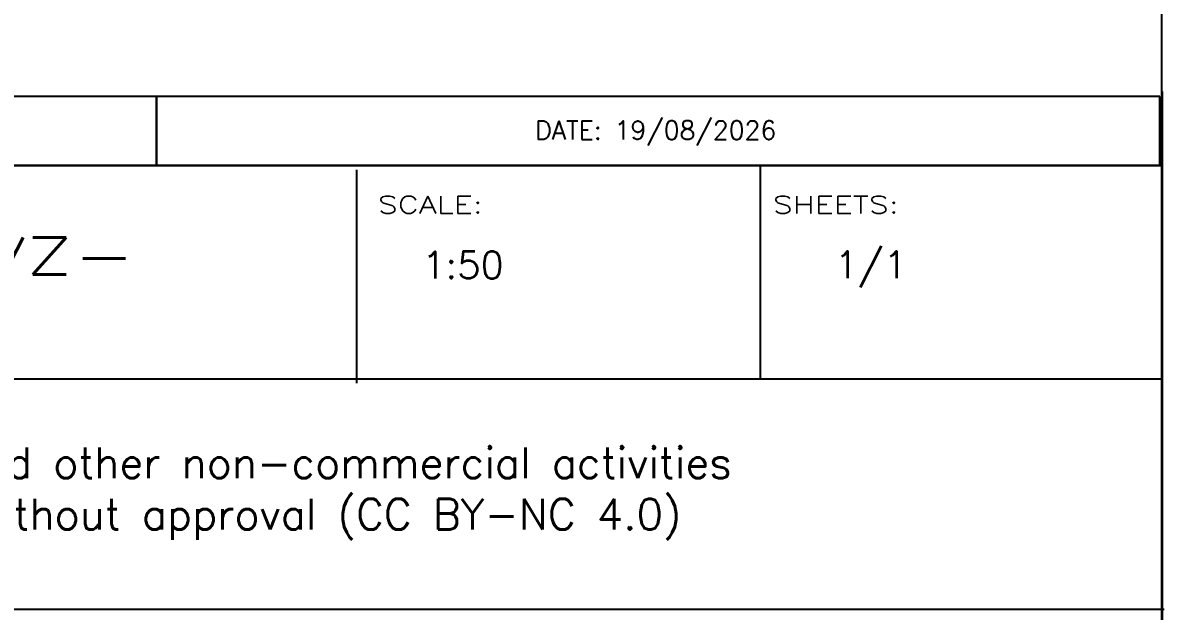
# Model space of a CAD drawing. Header units: millimetres. Extents: x -1766 to 57634, y -706 to 41248.
# Drawn here: x 47703 to 56950, y 4503 to 9269 of the extents above; entities that cross this region are included whole.
import ezdxf
from ezdxf.enums import TextEntityAlignment as Align

# ---------------------------------------------------------------- set-up
doc = ezdxf.new("R2010")
doc.units = ezdxf.units.MM
doc.header["$LTSCALE"] = 200
doc.layers.add('S0CO1', color=1, linetype='Continuous')
doc.layers.add('S0TX2', color=2, linetype='Continuous')
doc.styles.add('ROMANS', font='romans', dxfattribs={"height": 100})
doc.styles.add('Romans500', font='romans.shx', dxfattribs={"width": 0.8, "height": 500})

# ---------------------------------------------------------------- blocks, each defined once
blk = doc.blocks.new('A2')
at = {"color": 7}
blk.add_line((58693.697862, 41248.037968), (58693.697862, 706.30202), dxfattribs=at)
blk = doc.blocks.new('TF-2')
at = {"color": 2, "transparency": 33554687}
for p, q in [((-5, 71.276), (-5, 77.276)), ((-86.276, 71.276), (-5, 71.276))]:
    blk.add_line(p, q, dxfattribs=at)
at = {"color": 1, "transparency": 33554687}
blk.add_line((-5, 77.276), (-5, -10), dxfattribs=at)
at = {"color": 4, "transparency": 33554687}
for p, q in [((-5, 71.276), (-173, 71.276)), ((-37.548, 54), (-37.548, 71.276)), ((-5, 54), (-5, 71.276)), ((-5, 54), (-5, 71.276)), ((-70.248, 53.651), (-70.248, 70.927)), ((-173, 54), (-5, 54)), ((-172.837, 35.344), (-4.837, 35.344))]:
    blk.add_line(p, q, dxfattribs=at)
at = {"color": 1, "transparency": 33554687, "style": 'ROMANS', "width": 1.35}
for s, p in [('SCALE:', (-68.547, 67.399)), ('SHEETS:', (-36.553, 67.4))]:
    blk.add_text(s, height=1.4, dxfattribs=at).set_placement(p)
at = {"color": 4, "transparency": 33554687, "style": 'ROMANS', "width": 1.5}
for tag, p in [('PROSJ', (-123.505, 63.949)), ('DRAWING', (-122.319, 57.819))]:
    blk.add_attdef(tag, text='', height=3, dxfattribs=at).set_placement(p, align=Align.MIDDLE)
at = {"color": 4, "transparency": 33554687, "style": 'ROMANS'}
for tag, p in [('SCALE', (-61.642, 63.215)), ('SHEET', (-28.606, 63.082))]:
    blk.add_attdef(tag, text='', height=2, dxfattribs=at).set_placement(p, align=Align.MIDDLE)

msp = doc.modelspace()

# ---------------------------------------------------------------- linework, layer by layer
at = {"layer": 'S0CO1'}
msp.add_lwpolyline([(48786.137, 8673.198), (40153.744, 8673.198), (40153.744, 8113.198), (48786.137, 8113.198)], close=True, dxfattribs=at)
at = {"layer": 'S0CO1', "transparency": 33554687}
msp.add_lwpolyline([(56913.744, 8673.198), (48786.137, 8673.198), (48786.137, 8113.198), (56913.744, 8113.198)], close=True, dxfattribs=at)

# ---------------------------------------------------------------- block references
msp.add_blockref('A2', (-1765.755, -706.302))
at = {"layer": 'S0CO1'}
ref = msp.add_blockref('TF-2', (57433.744, 985.591), dxfattribs=dict(at, xscale=100, yscale=100, zscale=100))
ref.add_attrib('PROSJ', 'FF GUNNERUS -LNVZ-', dxfattribs={"layer": '0', "color": 4, "transparency": 33554687, "height": 300, "style": 'ROMANS', "width": 1.5}).set_placement((45083.224, 7380.539), align=Align.MIDDLE)
ref.add_attrib('SHEET', '1/1', dxfattribs={"layer": '0', "color": 4, "transparency": 33554687, "height": 220, "style": 'ROMANS'}).set_placement((54573.131, 7293.756), align=Align.MIDDLE)
ref.add_attrib('SCALE', '1:50', dxfattribs={"layer": '0', "color": 4, "transparency": 33554687, "height": 220, "style": 'ROMANS'}).set_placement((51269.591, 7307.094), align=Align.MIDDLE)

# ---------------------------------------------------------------- texts
at = {"color": 1, "transparency": 33554687, "insert": (41500, 5829.919), "char_height": 250, "width": 14020.59547, "attachment_point": 1, "style": 'ROMANS'}
msp.add_mtext('{\\Fromans|c129;O}pen use for research/teaching and other non-commercial activities\\P{\\Fromans|c129;Commercial use is not permitted without approval} ({\\Fromans|c129;CC BY-}NC{\\Fromans|c129; 4.0})', dxfattribs=at)
at = {"layer": 'S0TX2', "transparency": 33554687, "style": 'Romans500'}
msp.add_text('DATE: 19/08/2026', height=150, dxfattribs=at).set_placement((52830.468, 8399.48), align=Align.MIDDLE_CENTER)

doc.saveas('drawing.dxf')
